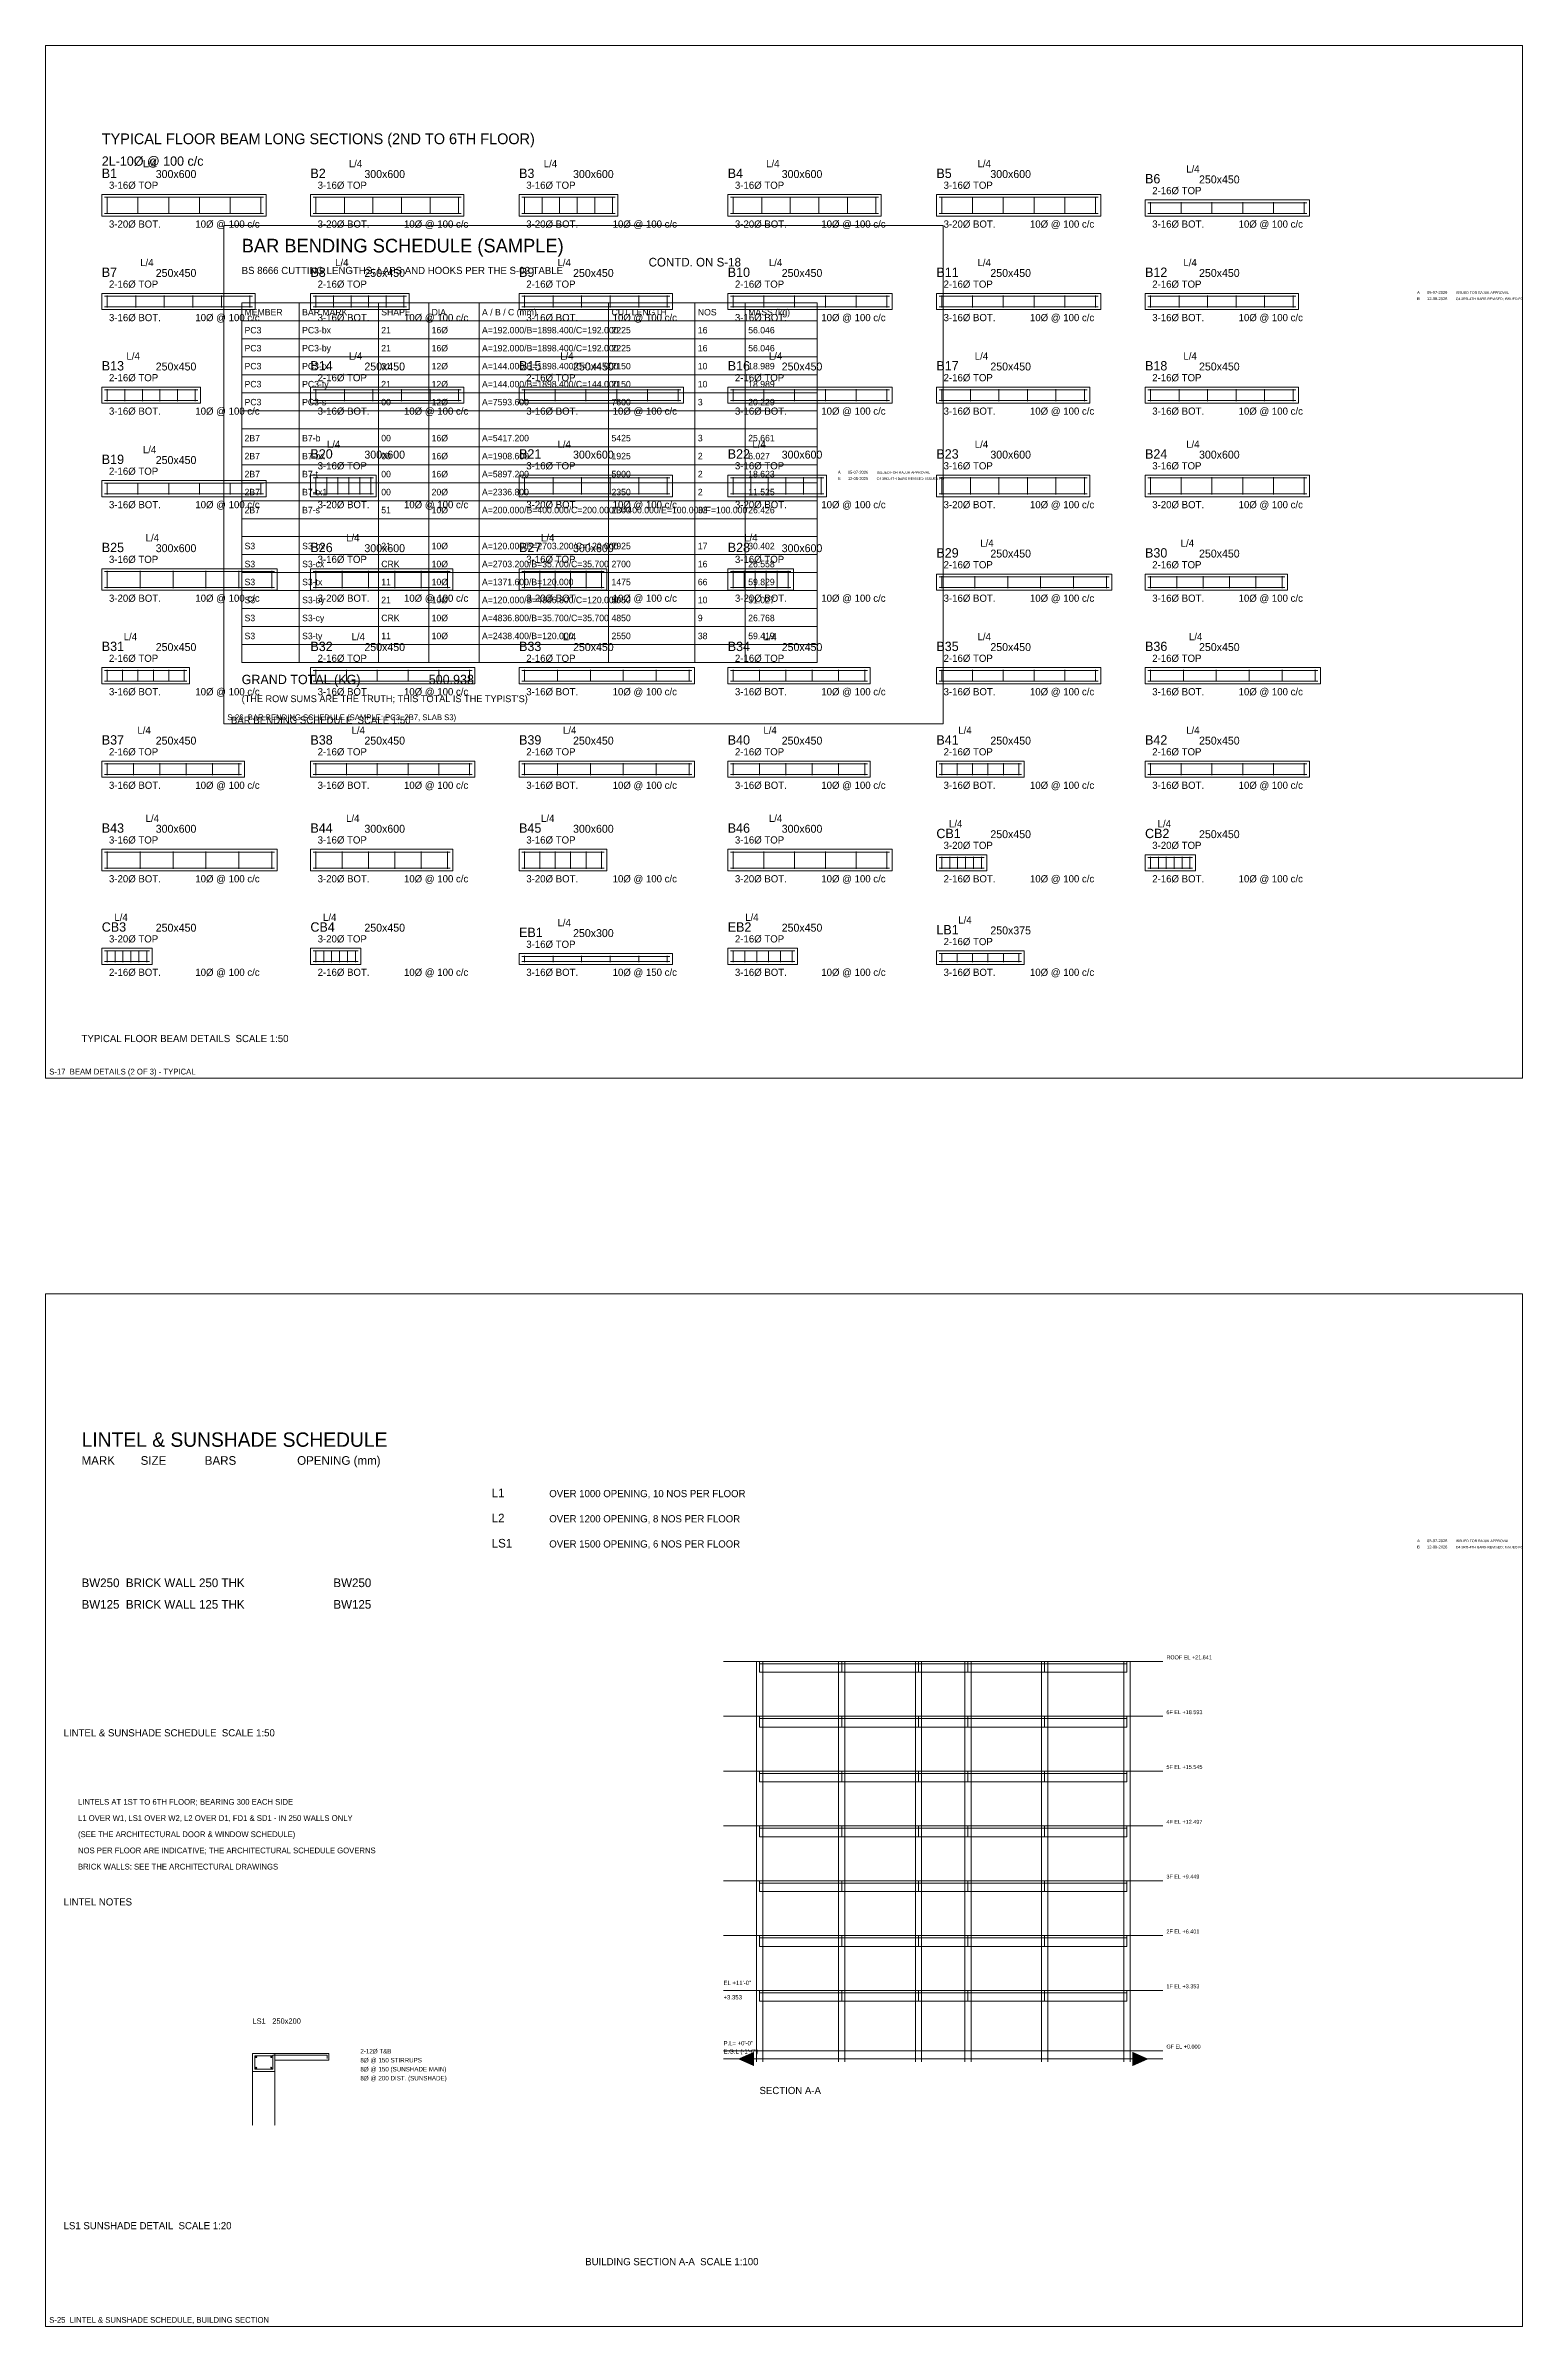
# Model space of a CAD drawing. Extents: x 1000 to 741800, y -207200 to 58400.
# Drawn here: x 95100 to 177200, y -207200 to -80400 of the extents above; entities that cross this region are included whole.
import ezdxf

# ---------------------------------------------------------------- set-up
doc = ezdxf.new("R2010")
doc.units = 0
doc.linetypes.add('DASHED', pattern=[1.524, 1.27, -0.254])
doc.layers.get('0').update_dxf_attribs({"lineweight": 0, "plot": 0})
for name, color, linetype, lineweight, plot in [('Arrow', 7, 'Continuous', 0, False), ('Beam Line', 4, 'Continuous', 0, False), ('Column', 1, 'Continuous', 0, False), ('Foundation', 3, 'Continuous', 0, False), ('Grid', 8, 'Continuous', 0, False), ('Rod-1', 6, 'Continuous', 0, False), ('Rod-2', 2, 'Continuous', 0, False), ('Rod-Stirrup', 3, 'Continuous', 0, False), ('Sheet', 7, 'Continuous', 0, False), ('Slab', 5, 'Continuous', 0, False), ('Text-1', 7, 'Continuous', 0, False), ('Text-2', 7, 'Continuous', 0, False), ('TITLE', 7, 'Continuous', 0, False), ('Wall', 1, 'Continuous', 0, False)]:
    doc.layers.add(name, color=color, linetype=linetype, lineweight=lineweight, plot=plot)

msp = doc.modelspace()

# ---------------------------------------------------------------- linework, layer by layer
for p, q in [((106000, -94700), (138000, -94700)), ((106000, -94700), (106000, -114700)), ((109200, -94700), (109200, -114700)), ((113600, -94700), (113600, -114700)), ((116400, -94700), (116400, -114700)), ((119200, -94700), (119200, -114700)), ((126400, -94700), (126400, -114700)), ((131200, -94700), (131200, -114700)), ((134000, -94700), (134000, -114700)), ((138000, -94700), (138000, -114700)), ((106000, -95700), (138000, -95700)), ((106000, -96700), (138000, -96700)), ((106000, -97700), (138000, -97700)), ((106000, -98700), (138000, -98700)), ((106000, -99700), (138000, -99700)), ((106000, -100700), (138000, -100700)), ((106000, -101700), (138000, -101700)), ((106000, -102700), (138000, -102700)), ((106000, -103700), (138000, -103700)), ((106000, -104700), (138000, -104700)), ((106000, -105700), (138000, -105700)), ((106000, -106700), (138000, -106700)), ((106000, -107700), (138000, -107700)), ((106000, -108700), (138000, -108700)), ((106000, -109700), (138000, -109700)), ((106000, -110700), (138000, -110700)), ((106000, -111700), (138000, -111700)), ((106000, -112700), (138000, -112700)), ((106000, -113700), (138000, -113700)), ((106000, -114700), (138000, -114700))]:
    msp.add_line(p, q)
at = {"layer": 'Arrow'}
for points in [[(133589, -192333), (134489, -191933), (134489, -192733)], [(156411, -192333), (155511, -191933), (155511, -192733)]]:
    msp.add_solid(points, dxfattribs=at)
at = {"layer": 'Beam Line'}
for points in [[(98223, -89880), (107367, -89880), (107367, -88680), (98223, -88680)], [(109823, -89880), (118358, -89880), (118358, -88680), (109823, -88680)], [(121423, -89880), (126910, -89880), (126910, -88680), (121423, -88680)], [(133023, -89880), (141558, -89880), (141558, -88680), (133023, -88680)], [(144623, -89880), (153767, -89880), (153767, -88680), (144623, -88680)], [(156223, -89880), (165367, -89880), (165367, -88980), (156223, -88980)], [(98223, -95080), (106758, -95080), (106758, -94180), (98223, -94180)], [(109823, -95080), (115310, -95080), (115310, -94180), (109823, -94180)], [(121423, -95080), (129958, -95080), (129958, -94180), (121423, -94180)], [(133023, -95080), (142167, -95080), (142167, -94180), (133023, -94180)], [(144623, -95080), (153767, -95080), (153767, -94180), (144623, -94180)], [(156223, -95080), (164758, -95080), (164758, -94180), (156223, -94180)], [(98223, -100280), (103710, -100280), (103710, -99380), (98223, -99380)], [(109823, -100280), (118358, -100280), (118358, -99380), (109823, -99380)], [(121423, -100280), (130567, -100280), (130567, -99380), (121423, -99380)], [(133023, -100280), (142167, -100280), (142167, -99380), (133023, -99380)], [(144623, -100280), (153158, -100280), (153158, -99380), (144623, -99380)], [(156223, -100280), (164758, -100280), (164758, -99380), (156223, -99380)], [(98223, -105480), (107367, -105480), (107367, -104580), (98223, -104580)], [(109823, -105480), (113481, -105480), (113481, -104280), (109823, -104280)], [(121423, -105480), (129958, -105480), (129958, -104280), (121423, -104280)], [(133023, -105480), (138510, -105480), (138510, -104280), (133023, -104280)], [(144623, -105480), (153158, -105480), (153158, -104280), (144623, -104280)], [(156223, -105480), (165367, -105480), (165367, -104280), (156223, -104280)], [(98223, -110680), (107977, -110680), (107977, -109480), (98223, -109480)], [(109823, -110680), (117748, -110680), (117748, -109480), (109823, -109480)], [(121423, -110680), (126300, -110680), (126300, -109480), (121423, -109480)], [(133023, -110680), (136681, -110680), (136681, -109480), (133023, -109480)], [(144623, -110680), (154377, -110680), (154377, -109780), (144623, -109780)], [(156223, -110680), (164148, -110680), (164148, -109780), (156223, -109780)], [(98223, -115880), (103100, -115880), (103100, -114980), (98223, -114980)], [(109823, -115880), (118967, -115880), (118967, -114980), (109823, -114980)], [(121423, -115880), (131177, -115880), (131177, -114980), (121423, -114980)], [(133023, -115880), (140948, -115880), (140948, -114980), (133023, -114980)], [(144623, -115880), (153767, -115880), (153767, -114980), (144623, -114980)], [(156223, -115880), (165977, -115880), (165977, -114980), (156223, -114980)], [(98223, -121080), (106148, -121080), (106148, -120180), (98223, -120180)], [(109823, -121080), (118967, -121080), (118967, -120180), (109823, -120180)], [(121423, -121080), (131177, -121080), (131177, -120180), (121423, -120180)], [(133023, -121080), (140948, -121080), (140948, -120180), (133023, -120180)], [(144623, -121080), (149500, -121080), (149500, -120180), (144623, -120180)], [(156223, -121080), (165367, -121080), (165367, -120180), (156223, -120180)], [(98223, -126280), (107977, -126280), (107977, -125080), (98223, -125080)], [(109823, -126280), (117748, -126280), (117748, -125080), (109823, -125080)], [(121423, -126280), (126300, -126280), (126300, -125080), (121423, -125080)], [(133023, -126280), (142167, -126280), (142167, -125080), (133023, -125080)], [(144623, -126280), (147421, -126280), (147421, -125380), (144623, -125380)], [(156223, -126280), (159021, -126280), (159021, -125380), (156223, -125380)], [(98223, -131480), (101021, -131480), (101021, -130580), (98223, -130580)], [(109823, -131480), (112621, -131480), (112621, -130580), (109823, -130580)], [(133023, -131480), (136903, -131480), (136903, -130580), (133023, -130580)], [(121423, -131480), (129958, -131480), (129958, -130880), (121423, -130880)], [(144623, -131480), (149500, -131480), (149500, -130730), (144623, -130730)], [(134789, -170835), (139361, -170835), (139361, -170235), (134789, -170235)], [(139361, -170835), (143628, -170835), (143628, -170235), (139361, -170235)], [(143628, -170835), (146372, -170835), (146372, -170235), (143628, -170235)], [(146372, -170835), (150639, -170835), (150639, -170235), (146372, -170235)], [(150639, -170835), (155211, -170835), (155211, -170235), (150639, -170235)], [(134789, -173883), (139361, -173883), (139361, -173283), (134789, -173283)], [(139361, -173883), (143628, -173883), (143628, -173283), (139361, -173283)], [(143628, -173883), (146372, -173883), (146372, -173283), (143628, -173283)], [(146372, -173883), (150639, -173883), (150639, -173283), (146372, -173283)], [(150639, -173883), (155211, -173883), (155211, -173283), (150639, -173283)], [(134789, -176931), (139361, -176931), (139361, -176331), (134789, -176331)], [(139361, -176931), (143628, -176931), (143628, -176331), (139361, -176331)], [(143628, -176931), (146372, -176931), (146372, -176331), (143628, -176331)], [(146372, -176931), (150639, -176931), (150639, -176331), (146372, -176331)], [(150639, -176931), (155211, -176931), (155211, -176331), (150639, -176331)], [(134789, -179979), (139361, -179979), (139361, -179379), (134789, -179379)], [(139361, -179979), (143628, -179979), (143628, -179379), (139361, -179379)], [(143628, -179979), (146372, -179979), (146372, -179379), (143628, -179379)], [(146372, -179979), (150639, -179979), (150639, -179379), (146372, -179379)], [(150639, -179979), (155211, -179979), (155211, -179379), (150639, -179379)], [(134789, -183027), (139361, -183027), (139361, -182427), (134789, -182427)], [(139361, -183027), (143628, -183027), (143628, -182427), (139361, -182427)], [(143628, -183027), (146372, -183027), (146372, -182427), (143628, -182427)], [(146372, -183027), (150639, -183027), (150639, -182427), (146372, -182427)], [(150639, -183027), (155211, -183027), (155211, -182427), (150639, -182427)], [(134789, -186075), (139361, -186075), (139361, -185475), (134789, -185475)], [(139361, -186075), (143628, -186075), (143628, -185475), (139361, -185475)], [(143628, -186075), (146372, -186075), (146372, -185475), (143628, -185475)], [(146372, -186075), (150639, -186075), (150639, -185475), (146372, -185475)], [(150639, -186075), (155211, -186075), (155211, -185475), (150639, -185475)], [(134789, -189123), (139361, -189123), (139361, -188523), (134789, -188523)], [(139361, -189123), (143628, -189123), (143628, -188523), (139361, -188523)], [(143628, -189123), (146372, -189123), (146372, -188523), (143628, -188523)], [(146372, -189123), (150639, -189123), (150639, -188523), (146372, -188523)], [(150639, -189123), (155211, -189123), (155211, -188523), (150639, -188523)], [(106600, -193025), (107850, -193025), (107850, -192025), (106600, -192025)]]:
    msp.add_lwpolyline(points, close=True, dxfattribs=at)
at = {"layer": 'Column'}
for p, q in [((134614, -192485), (134614, -170235)), ((134964, -192485), (134964, -170235)), ((139186, -192485), (139186, -170235)), ((139536, -192485), (139536, -170235)), ((143453, -192485), (143453, -170235)), ((143803, -192485), (143803, -170235)), ((146197, -192485), (146197, -170235)), ((146547, -192485), (146547, -170235)), ((150464, -192485), (150464, -170235)), ((150814, -192485), (150814, -170235)), ((155036, -192485), (155036, -170235)), ((155386, -192485), (155386, -170235))]:
    msp.add_line(p, q, dxfattribs=at)
at = {"layer": 'Foundation'}
msp.add_line((132789, -192333), (157211, -192333), dxfattribs=at)
at = {"layer": 'Grid'}
for p, q in [((132789, -170235), (157211, -170235)), ((132789, -173283), (157211, -173283)), ((132789, -176331), (157211, -176331)), ((132789, -179379), (157211, -179379)), ((132789, -182427), (157211, -182427)), ((132789, -185475), (157211, -185475)), ((132789, -188523), (157211, -188523)), ((132789, -191876), (157211, -191876))]:
    msp.add_line(p, q, dxfattribs=at)
at = {"layer": 'Rod-1'}
for p, q in [((98375, -88832), (107215, -88832)), ((109975, -88832), (118206, -88832)), ((121575, -88832), (126758, -88832)), ((133175, -88832), (141406, -88832)), ((144775, -88832), (153615, -88832)), ((156375, -89132), (165215, -89132)), ((98375, -94332), (106606, -94332)), ((109975, -94332), (115158, -94332)), ((121575, -94332), (129806, -94332)), ((133175, -94332), (142015, -94332)), ((144775, -94332), (153615, -94332)), ((156375, -94332), (164606, -94332)), ((98375, -99532), (103558, -99532)), ((109975, -99532), (118206, -99532)), ((121575, -99532), (130415, -99532)), ((133175, -99532), (142015, -99532)), ((144775, -99532), (153006, -99532)), ((156375, -99532), (164606, -99532)), ((98375, -104732), (107215, -104732)), ((109975, -104432), (113329, -104432)), ((121575, -104432), (129806, -104432)), ((133175, -104432), (138358, -104432)), ((144775, -104432), (153006, -104432)), ((156375, -104432), (165215, -104432)), ((98375, -109632), (107825, -109632)), ((109975, -109632), (117596, -109632)), ((121575, -109632), (126148, -109632)), ((133175, -109632), (136529, -109632)), ((144775, -109932), (154225, -109932)), ((156375, -109932), (163996, -109932)), ((98375, -115132), (102948, -115132)), ((109975, -115132), (118815, -115132)), ((121575, -115132), (131025, -115132)), ((133175, -115132), (140796, -115132)), ((144775, -115132), (153615, -115132)), ((156375, -115132), (165825, -115132)), ((98375, -120332), (105996, -120332)), ((109975, -120332), (118815, -120332)), ((121575, -120332), (131025, -120332)), ((133175, -120332), (140796, -120332)), ((144775, -120332), (149348, -120332)), ((156375, -120332), (165215, -120332)), ((98375, -125232), (107825, -125232)), ((109975, -125232), (117596, -125232)), ((121575, -125232), (126148, -125232)), ((133175, -125232), (142015, -125232)), ((144775, -125532), (147269, -125532)), ((156375, -125532), (158869, -125532)), ((98375, -130732), (100869, -130732)), ((109975, -130732), (112469, -130732)), ((121575, -131032), (129806, -131032)), ((133175, -130732), (136751, -130732)), ((144775, -130882), (149348, -130882))]:
    msp.add_line(p, q, dxfattribs=at)
for centre in [(106805, -192230), (107645, -192230), (106805, -192820), (107645, -192820)]:
    msp.add_circle(centre, 30, dxfattribs=at)
at = {"layer": 'Rod-2'}
for p, q in [((98375, -89728), (107215, -89728)), ((109975, -89728), (118206, -89728)), ((121575, -89728), (126758, -89728)), ((133175, -89728), (141406, -89728)), ((144775, -89728), (153615, -89728)), ((156375, -89728), (165215, -89728)), ((98375, -94928), (106606, -94928)), ((109975, -94928), (115158, -94928)), ((121575, -94928), (129806, -94928)), ((133175, -94928), (142015, -94928)), ((144775, -94928), (153615, -94928)), ((156375, -94928), (164606, -94928)), ((98375, -100128), (103558, -100128)), ((109975, -100128), (118206, -100128)), ((121575, -100128), (130415, -100128)), ((133175, -100128), (142015, -100128)), ((144775, -100128), (153006, -100128)), ((156375, -100128), (164606, -100128)), ((98375, -105328), (107215, -105328)), ((109975, -105328), (113329, -105328)), ((121575, -105328), (129806, -105328)), ((133175, -105328), (138358, -105328)), ((144775, -105328), (153006, -105328)), ((156375, -105328), (165215, -105328)), ((98375, -110528), (107825, -110528)), ((109975, -110528), (117596, -110528)), ((121575, -110528), (126148, -110528)), ((133175, -110528), (136529, -110528)), ((144775, -110528), (154225, -110528)), ((156375, -110528), (163996, -110528)), ((98375, -115728), (102948, -115728)), ((109975, -115728), (118815, -115728)), ((121575, -115728), (131025, -115728)), ((133175, -115728), (140796, -115728)), ((144775, -115728), (153615, -115728)), ((156375, -115728), (165825, -115728)), ((98375, -120928), (105996, -120928)), ((109975, -120928), (118815, -120928)), ((121575, -120928), (131025, -120928)), ((133175, -120928), (140796, -120928)), ((144775, -120928), (149348, -120928)), ((156375, -120928), (165215, -120928)), ((98375, -126128), (107825, -126128)), ((109975, -126128), (117596, -126128)), ((121575, -126128), (126148, -126128)), ((133175, -126128), (142015, -126128)), ((144775, -126128), (147269, -126128)), ((156375, -126128), (158869, -126128)), ((98375, -131328), (100869, -131328)), ((109975, -131328), (112469, -131328)), ((121575, -131328), (129806, -131328)), ((133175, -131328), (136751, -131328)), ((144775, -131328), (149348, -131328))]:
    msp.add_line(p, q, dxfattribs=at)
msp.add_lwpolyline([(107725, -192800), (107725, -192125), (110750, -192125), (110750, -192300)], dxfattribs=at)
at = {"layer": 'Rod-Stirrup'}
for p, q in [((98523, -89760), (98523, -88800)), ((100232, -89760), (100232, -88800)), ((101941, -89760), (101941, -88800)), ((103650, -89760), (103650, -88800)), ((105358, -89760), (105358, -88800)), ((107067, -89760), (107067, -88800)), ((110123, -89760), (110123, -88800)), ((111710, -89760), (111710, -88800)), ((113297, -89760), (113297, -88800)), ((114884, -89760), (114884, -88800)), ((116471, -89760), (116471, -88800)), ((118058, -89760), (118058, -88800)), ((121723, -89760), (121723, -88800)), ((122700, -89760), (122700, -88800)), ((123678, -89760), (123678, -88800)), ((124655, -89760), (124655, -88800)), ((125632, -89760), (125632, -88800)), ((126610, -89760), (126610, -88800)), ((133323, -89760), (133323, -88800)), ((134910, -89760), (134910, -88800)), ((136497, -89760), (136497, -88800)), ((138084, -89760), (138084, -88800)), ((139671, -89760), (139671, -88800)), ((141258, -89760), (141258, -88800)), ((144923, -89760), (144923, -88800)), ((146632, -89760), (146632, -88800)), ((148341, -89760), (148341, -88800)), ((150050, -89760), (150050, -88800)), ((151758, -89760), (151758, -88800)), ((153467, -89760), (153467, -88800)), ((156523, -89760), (156523, -89100)), ((158232, -89760), (158232, -89100)), ((159941, -89760), (159941, -89100)), ((161650, -89760), (161650, -89100)), ((163358, -89760), (163358, -89100)), ((165067, -89760), (165067, -89100)), ((98523, -94960), (98523, -94300)), ((100110, -94960), (100110, -94300)), ((101697, -94960), (101697, -94300)), ((103284, -94960), (103284, -94300)), ((104871, -94960), (104871, -94300)), ((106458, -94960), (106458, -94300)), ((110123, -94960), (110123, -94300)), ((111100, -94960), (111100, -94300)), ((112078, -94960), (112078, -94300)), ((113055, -94960), (113055, -94300)), ((114032, -94960), (114032, -94300)), ((115010, -94960), (115010, -94300)), ((121723, -94960), (121723, -94300)), ((123310, -94960), (123310, -94300)), ((124897, -94960), (124897, -94300)), ((126484, -94960), (126484, -94300)), ((128071, -94960), (128071, -94300)), ((129658, -94960), (129658, -94300)), ((133323, -94960), (133323, -94300)), ((135032, -94960), (135032, -94300)), ((136741, -94960), (136741, -94300)), ((138450, -94960), (138450, -94300)), ((140158, -94960), (140158, -94300)), ((141867, -94960), (141867, -94300)), ((144923, -94960), (144923, -94300)), ((146632, -94960), (146632, -94300)), ((148341, -94960), (148341, -94300)), ((150050, -94960), (150050, -94300)), ((151758, -94960), (151758, -94300)), ((153467, -94960), (153467, -94300)), ((156523, -94960), (156523, -94300)), ((158110, -94960), (158110, -94300)), ((159697, -94960), (159697, -94300)), ((161284, -94960), (161284, -94300)), ((162871, -94960), (162871, -94300)), ((164458, -94960), (164458, -94300)), ((98523, -100160), (98523, -99500)), ((99500, -100160), (99500, -99500)), ((100478, -100160), (100478, -99500)), ((101455, -100160), (101455, -99500)), ((102432, -100160), (102432, -99500)), ((103410, -100160), (103410, -99500)), ((110123, -100160), (110123, -99500)), ((111710, -100160), (111710, -99500)), ((113297, -100160), (113297, -99500)), ((114884, -100160), (114884, -99500)), ((116471, -100160), (116471, -99500)), ((118058, -100160), (118058, -99500)), ((121723, -100160), (121723, -99500)), ((123432, -100160), (123432, -99500)), ((125141, -100160), (125141, -99500)), ((126850, -100160), (126850, -99500)), ((128558, -100160), (128558, -99500)), ((130267, -100160), (130267, -99500)), ((133323, -100160), (133323, -99500)), ((135032, -100160), (135032, -99500)), ((136741, -100160), (136741, -99500)), ((138450, -100160), (138450, -99500)), ((140158, -100160), (140158, -99500)), ((141867, -100160), (141867, -99500)), ((144923, -100160), (144923, -99500)), ((146510, -100160), (146510, -99500)), ((148097, -100160), (148097, -99500)), ((149684, -100160), (149684, -99500)), ((151271, -100160), (151271, -99500)), ((152858, -100160), (152858, -99500)), ((156523, -100160), (156523, -99500)), ((158110, -100160), (158110, -99500)), ((159697, -100160), (159697, -99500)), ((161284, -100160), (161284, -99500)), ((162871, -100160), (162871, -99500)), ((164458, -100160), (164458, -99500)), ((98523, -105360), (98523, -104700)), ((100232, -105360), (100232, -104700)), ((101941, -105360), (101941, -104700)), ((103650, -105360), (103650, -104700)), ((105358, -105360), (105358, -104700)), ((107067, -105360), (107067, -104700)), ((110123, -105360), (110123, -104400)), ((110735, -105360), (110735, -104400)), ((111346, -105360), (111346, -104400)), ((111958, -105360), (111958, -104400)), ((112569, -105360), (112569, -104400)), ((113181, -105360), (113181, -104400)), ((121723, -105360), (121723, -104400)), ((123310, -105360), (123310, -104400)), ((124897, -105360), (124897, -104400)), ((126484, -105360), (126484, -104400)), ((128071, -105360), (128071, -104400)), ((129658, -105360), (129658, -104400)), ((133323, -105360), (133323, -104400)), ((134300, -105360), (134300, -104400)), ((135278, -105360), (135278, -104400)), ((136255, -105360), (136255, -104400)), ((137232, -105360), (137232, -104400)), ((138210, -105360), (138210, -104400)), ((144923, -105360), (144923, -104400)), ((146510, -105360), (146510, -104400)), ((148097, -105360), (148097, -104400)), ((149684, -105360), (149684, -104400)), ((151271, -105360), (151271, -104400)), ((152858, -105360), (152858, -104400)), ((156523, -105360), (156523, -104400)), ((158232, -105360), (158232, -104400)), ((159941, -105360), (159941, -104400)), ((161650, -105360), (161650, -104400)), ((163358, -105360), (163358, -104400)), ((165067, -105360), (165067, -104400)), ((98523, -110560), (98523, -109600)), ((100354, -110560), (100354, -109600)), ((102185, -110560), (102185, -109600)), ((104015, -110560), (104015, -109600)), ((105846, -110560), (105846, -109600)), ((107677, -110560), (107677, -109600)), ((110123, -110560), (110123, -109600)), ((111588, -110560), (111588, -109600)), ((113053, -110560), (113053, -109600)), ((114518, -110560), (114518, -109600)), ((115983, -110560), (115983, -109600)), ((117448, -110560), (117448, -109600)), ((121723, -110560), (121723, -109600)), ((122579, -110560), (122579, -109600)), ((123434, -110560), (123434, -109600)), ((124289, -110560), (124289, -109600)), ((125145, -110560), (125145, -109600)), ((126000, -110560), (126000, -109600)), ((133323, -110560), (133323, -109600)), ((133935, -110560), (133935, -109600)), ((134546, -110560), (134546, -109600)), ((135158, -110560), (135158, -109600)), ((135769, -110560), (135769, -109600)), ((136381, -110560), (136381, -109600)), ((144923, -110560), (144923, -109900)), ((146754, -110560), (146754, -109900)), ((148585, -110560), (148585, -109900)), ((150415, -110560), (150415, -109900)), ((152246, -110560), (152246, -109900)), ((154077, -110560), (154077, -109900)), ((156523, -110560), (156523, -109900)), ((157988, -110560), (157988, -109900)), ((159453, -110560), (159453, -109900)), ((160918, -110560), (160918, -109900)), ((162383, -110560), (162383, -109900)), ((163848, -110560), (163848, -109900)), ((98523, -115760), (98523, -115100)), ((99379, -115760), (99379, -115100)), ((100234, -115760), (100234, -115100)), ((101089, -115760), (101089, -115100)), ((101945, -115760), (101945, -115100)), ((102800, -115760), (102800, -115100)), ((110123, -115760), (110123, -115100)), ((111832, -115760), (111832, -115100)), ((113541, -115760), (113541, -115100)), ((115250, -115760), (115250, -115100)), ((116958, -115760), (116958, -115100)), ((118667, -115760), (118667, -115100)), ((121723, -115760), (121723, -115100)), ((123554, -115760), (123554, -115100)), ((125385, -115760), (125385, -115100)), ((127215, -115760), (127215, -115100)), ((129046, -115760), (129046, -115100)), ((130877, -115760), (130877, -115100)), ((133323, -115760), (133323, -115100)), ((134788, -115760), (134788, -115100)), ((136253, -115760), (136253, -115100)), ((137718, -115760), (137718, -115100)), ((139183, -115760), (139183, -115100)), ((140648, -115760), (140648, -115100)), ((144923, -115760), (144923, -115100)), ((146632, -115760), (146632, -115100)), ((148341, -115760), (148341, -115100)), ((150050, -115760), (150050, -115100)), ((151758, -115760), (151758, -115100)), ((153467, -115760), (153467, -115100)), ((156523, -115760), (156523, -115100)), ((158354, -115760), (158354, -115100)), ((160185, -115760), (160185, -115100)), ((162015, -115760), (162015, -115100)), ((163846, -115760), (163846, -115100)), ((165677, -115760), (165677, -115100)), ((98523, -120960), (98523, -120300)), ((99988, -120960), (99988, -120300)), ((101453, -120960), (101453, -120300)), ((102918, -120960), (102918, -120300)), ((104383, -120960), (104383, -120300)), ((105848, -120960), (105848, -120300)), ((110123, -120960), (110123, -120300)), ((111832, -120960), (111832, -120300)), ((113541, -120960), (113541, -120300)), ((115250, -120960), (115250, -120300)), ((116958, -120960), (116958, -120300)), ((118667, -120960), (118667, -120300)), ((121723, -120960), (121723, -120300)), ((123554, -120960), (123554, -120300)), ((125385, -120960), (125385, -120300)), ((127215, -120960), (127215, -120300)), ((129046, -120960), (129046, -120300)), ((130877, -120960), (130877, -120300)), ((133323, -120960), (133323, -120300)), ((134788, -120960), (134788, -120300)), ((136253, -120960), (136253, -120300)), ((137718, -120960), (137718, -120300)), ((139183, -120960), (139183, -120300)), ((140648, -120960), (140648, -120300)), ((144923, -120960), (144923, -120300)), ((145779, -120960), (145779, -120300)), ((146634, -120960), (146634, -120300)), ((147489, -120960), (147489, -120300)), ((148345, -120960), (148345, -120300)), ((149200, -120960), (149200, -120300)), ((156523, -120960), (156523, -120300)), ((158232, -120960), (158232, -120300)), ((159941, -120960), (159941, -120300)), ((161650, -120960), (161650, -120300)), ((163358, -120960), (163358, -120300)), ((165067, -120960), (165067, -120300)), ((98523, -126160), (98523, -125200)), ((100354, -126160), (100354, -125200)), ((102185, -126160), (102185, -125200)), ((104015, -126160), (104015, -125200)), ((105846, -126160), (105846, -125200)), ((107677, -126160), (107677, -125200)), ((110123, -126160), (110123, -125200)), ((111588, -126160), (111588, -125200)), ((113053, -126160), (113053, -125200)), ((114518, -126160), (114518, -125200)), ((115983, -126160), (115983, -125200)), ((117448, -126160), (117448, -125200)), ((121723, -126160), (121723, -125200)), ((122579, -126160), (122579, -125200)), ((123434, -126160), (123434, -125200)), ((124289, -126160), (124289, -125200)), ((125145, -126160), (125145, -125200)), ((126000, -126160), (126000, -125200)), ((133323, -126160), (133323, -125200)), ((135032, -126160), (135032, -125200)), ((136741, -126160), (136741, -125200)), ((138450, -126160), (138450, -125200)), ((140158, -126160), (140158, -125200)), ((141867, -126160), (141867, -125200)), ((144923, -126160), (144923, -125500)), ((145363, -126160), (145363, -125500)), ((145802, -126160), (145802, -125500)), ((146242, -126160), (146242, -125500)), ((146682, -126160), (146682, -125500)), ((147121, -126160), (147121, -125500)), ((156523, -126160), (156523, -125500)), ((156963, -126160), (156963, -125500)), ((157402, -126160), (157402, -125500)), ((157842, -126160), (157842, -125500)), ((158282, -126160), (158282, -125500)), ((158721, -126160), (158721, -125500)), ((98523, -131360), (98523, -130700)), ((98963, -131360), (98963, -130700)), ((99402, -131360), (99402, -130700)), ((99842, -131360), (99842, -130700)), ((100282, -131360), (100282, -130700)), ((100721, -131360), (100721, -130700)), ((110123, -131360), (110123, -130700)), ((110563, -131360), (110563, -130700)), ((111002, -131360), (111002, -130700)), ((111442, -131360), (111442, -130700)), ((111882, -131360), (111882, -130700)), ((112321, -131360), (112321, -130700)), ((121723, -131360), (121723, -131000)), ((123310, -131360), (123310, -131000)), ((124897, -131360), (124897, -131000)), ((126484, -131360), (126484, -131000)), ((128071, -131360), (128071, -131000)), ((129658, -131360), (129658, -131000)), ((133323, -131360), (133323, -130700)), ((133979, -131360), (133979, -130700)), ((134635, -131360), (134635, -130700)), ((135291, -131360), (135291, -130700)), ((135947, -131360), (135947, -130700)), ((136603, -131360), (136603, -130700)), ((144923, -131360), (144923, -130850)), ((145779, -131360), (145779, -130850)), ((146634, -131360), (146634, -130850)), ((147489, -131360), (147489, -130850)), ((148345, -131360), (148345, -130850)), ((149200, -131360), (149200, -130850))]:
    msp.add_line(p, q, dxfattribs=at)
msp.add_lwpolyline([(106725, -192900), (107725, -192900), (107725, -192150), (106725, -192150)], close=True, dxfattribs=at)
at = {"layer": 'Sheet'}
for points in [[(95100, -137800), (177200, -137800), (177200, -80400), (95100, -80400)], [(105000, -118100), (145000, -118100), (145000, -90400), (105000, -90400)], [(95100, -207200), (177200, -207200), (177200, -149800), (95100, -149800)]]:
    msp.add_lwpolyline(points, close=True, dxfattribs=at)
at = {"layer": 'Slab'}
for p, q in [((134789, -170360), (155211, -170360)), ((134789, -173408), (155211, -173408)), ((134789, -176456), (155211, -176456)), ((134789, -179504), (155211, -179504)), ((134789, -182552), (155211, -182552)), ((134789, -185600), (155211, -185600)), ((134789, -188648), (155211, -188648))]:
    msp.add_line(p, q, dxfattribs=at)
msp.add_lwpolyline([(107850, -192400), (110850, -192400), (110850, -192025), (107850, -192025)], dxfattribs=at)
at = {"layer": 'Wall', "linetype": 'DASHED'}
for p, q in [((106600, -193025), (106600, -196025)), ((107850, -193025), (107850, -196025))]:
    msp.add_line(p, q, dxfattribs=at)

# ---------------------------------------------------------------- texts
at = {"layer": 'Sheet'}
for s, height, p in [('TYPICAL FLOOR BEAM LONG SECTIONS (2ND TO 6TH FLOOR)', 600, (98223, -85880)), ('BAR BENDING SCHEDULE (SAMPLE)', 760, (106000, -91900)), ('S-26  BAR BENDING SCHEDULE (SAMPLE: PC3, 2B7, SLAB S3)', 320, (105200, -117900)), ('BAR BENDING SCHEDULE  SCALE 1:50', 400, (105400, -118100)), ('TYPICAL FLOOR BEAM DETAILS  SCALE 1:50', 400, (97100, -135800)), ('S-17  BEAM DETAILS (2 OF 3) - TYPICAL', 320, (95300, -137600)), ('LINTEL & SUNSHADE SCHEDULE', 800, (97100, -158300)), ('LINTEL & SUNSHADE SCHEDULE  SCALE 1:50', 400, (96100, -174400)), ('LINTEL NOTES', 400, (96100, -183800)), ('LS1 SUNSHADE DETAIL  SCALE 1:20', 400, (96100, -201800)), ('BUILDING SECTION A-A  SCALE 1:100', 400, (125100, -203800)), ('S-25  LINTEL & SUNSHADE SCHEDULE, BUILDING SECTION', 320, (95300, -207000))]:
    msp.add_text(s, height=height, dxfattribs=at).set_placement(p)
at = {"layer": 'Text-1'}
for s, height, p in [('B1', 520, (98223, -87760)), ('300x600', 440, (101223, -87760)), ('B2', 520, (109823, -87760)), ('300x600', 440, (112823, -87760)), ('B3', 520, (121423, -87760)), ('300x600', 440, (124423, -87760)), ('B4', 520, (133023, -87760)), ('300x600', 440, (136023, -87760)), ('B5', 520, (144623, -87760)), ('300x600', 440, (147623, -87760)), ('B6', 520, (156223, -88060)), ('250x450', 440, (159223, -88060)), ('B7', 520, (98223, -93260)), ('250x450', 440, (101223, -93260)), ('BS 8666 CUTTING LENGTHS; LAPS AND HOOKS PER THE S-02 TABLE', 400, (106000, -93100)), ('B8', 520, (109823, -93260)), ('250x450', 440, (112823, -93260)), ('B9', 520, (121423, -93260)), ('250x450', 440, (124423, -93260)), ('B10', 520, (133023, -93260)), ('250x450', 440, (136023, -93260)), ('B11', 520, (144623, -93260)), ('250x450', 440, (147623, -93260)), ('B12', 520, (156223, -93260)), ('250x450', 440, (159223, -93260)), ('MEMBER', 360, (106160, -95400)), ('BAR MARK', 360, (109360, -95400)), ('SHAPE', 360, (113760, -95400)), ('DIA', 360, (116560, -95400)), ('A / B / C (mm)', 360, (119360, -95400)), ('CUT LENGTH', 360, (126560, -95400)), ('NOS', 360, (131360, -95400)), ('MASS (kg)', 360, (134160, -95400)), ('PC3', 360, (106160, -96400)), ('PC3-bx', 360, (109360, -96400)), ('21', 360, (113760, -96400)), ('16%%C', 360, (116560, -96400)), ('A=192.000/B=1898.400/C=192.000', 360, (119360, -96400)), ('2225', 360, (126560, -96400)), ('16', 360, (131360, -96400)), ('56.046', 360, (134160, -96400)), ('PC3', 360, (106160, -97400)), ('PC3-by', 360, (109360, -97400)), ('21', 360, (113760, -97400)), ('16%%C', 360, (116560, -97400)), ('A=192.000/B=1898.400/C=192.000', 360, (119360, -97400)), ('2225', 360, (126560, -97400)), ('16', 360, (131360, -97400)), ('56.046', 360, (134160, -97400)), ('B13', 520, (98223, -98460)), ('250x450', 440, (101223, -98460)), ('PC3', 360, (106160, -98400)), ('PC3-tx', 360, (109360, -98400)), ('B14', 520, (109823, -98460)), ('250x450', 440, (112823, -98460)), ('21', 360, (113760, -98400)), ('12%%C', 360, (116560, -98400)), ('A=144.000/B=1898.400/C=144.000', 360, (119360, -98400)), ('B15', 520, (121423, -98460)), ('250x450', 440, (124423, -98460)), ('2150', 360, (126560, -98400)), ('10', 360, (131360, -98400)), ('B16', 520, (133023, -98460)), ('18.989', 360, (134160, -98400)), ('250x450', 440, (136023, -98460)), ('B17', 520, (144623, -98460)), ('250x450', 440, (147623, -98460)), ('B18', 520, (156223, -98460)), ('250x450', 440, (159223, -98460)), ('PC3', 360, (106160, -99400)), ('PC3', 360, (106160, -100400)), ('PC3-ty', 360, (109360, -99400)), ('PC3-s', 360, (109360, -100400)), ('00', 360, (113760, -100400)), ('21', 360, (113760, -99400)), ('12%%C', 360, (116560, -99400)), ('12%%C', 360, (116560, -100400)), ('A=144.000/B=1898.400/C=144.000', 360, (119360, -99400)), ('A=7593.600', 360, (119360, -100400)), ('2150', 360, (126560, -99400)), ('7600', 360, (126560, -100400)), ('3', 360, (131360, -100400)), ('10', 360, (131360, -99400)), ('20.229', 360, (134160, -100400)), ('18.989', 360, (134160, -99400)), ('2B7', 360, (106160, -102400)), ('B7-b', 360, (109360, -102400)), ('00', 360, (113760, -102400)), ('16%%C', 360, (116560, -102400)), ('A=5417.200', 360, (119360, -102400)), ('5425', 360, (126560, -102400)), ('3', 360, (131360, -102400)), ('25.661', 360, (134160, -102400)), ('B19', 520, (98223, -103660)), ('250x450', 440, (101223, -103660)), ('2B7', 360, (106160, -103400)), ('B7-bx', 360, (109360, -103400)), ('B20', 520, (109823, -103360)), ('300x600', 440, (112823, -103360)), ('00', 360, (113760, -103400)), ('16%%C', 360, (116560, -103400)), ('A=1908.600', 360, (119360, -103400)), ('B21', 520, (121423, -103360)), ('300x600', 440, (124423, -103360)), ('1925', 360, (126560, -103400)), ('2', 360, (131360, -103400)), ('B22', 520, (133023, -103360)), ('6.027', 360, (134160, -103400)), ('300x600', 440, (136023, -103360)), ('B23', 520, (144623, -103360)), ('300x600', 440, (147623, -103360)), ('B24', 520, (156223, -103360)), ('300x600', 440, (159223, -103360)), ('2B7', 360, (106160, -104400)), ('2B7', 360, (106160, -105400)), ('B7-t', 360, (109360, -104400)), ('B7-tx1', 360, (109360, -105400)), ('00', 360, (113760, -104400)), ('00', 360, (113760, -105400)), ('20%%C', 360, (116560, -105400)), ('16%%C', 360, (116560, -104400)), ('A=5897.200', 360, (119360, -104400)), ('A=2336.800', 360, (119360, -105400)), ('5900', 360, (126560, -104400)), ('2350', 360, (126560, -105400)), ('2', 360, (131360, -104400)), ('2', 360, (131360, -105400)), ('18.623', 360, (134160, -104400)), ('11.525', 360, (134160, -105400)), ('2B7', 360, (106160, -106400)), ('B7-s', 360, (109360, -106400)), ('51', 360, (113760, -106400)), ('10%%C', 360, (116560, -106400)), ('A=200.000/B=400.000/C=200.000/D=400.000/E=100.000/F=100.000', 360, (119360, -106400)), ('1300', 360, (126560, -106400)), ('33', 360, (131360, -106400)), ('26.426', 360, (134160, -106400)), ('B25', 520, (98223, -108560)), ('300x600', 440, (101223, -108560)), ('S3', 360, (106160, -108400)), ('S3', 360, (106160, -109400)), ('S3-bx', 360, (109360, -108400)), ('S3-cx', 360, (109360, -109400)), ('B26', 520, (109823, -108560)), ('300x600', 440, (112823, -108560)), ('21', 360, (113760, -108400)), ('CRK', 360, (113760, -109400)), ('10%%C', 360, (116560, -108400)), ('10%%C', 360, (116560, -109400)), ('A=120.000/B=2703.200/C=120.000', 360, (119360, -108400)), ('A=2703.200/B=35.700/C=35.700', 360, (119360, -109400)), ('B27', 520, (121423, -108560)), ('300x600', 440, (124423, -108560)), ('2925', 360, (126560, -108400)), ('2700', 360, (126560, -109400)), ('17', 360, (131360, -108400)), ('16', 360, (131360, -109400)), ('B28', 520, (133023, -108560)), ('30.402', 360, (134160, -108400)), ('26.558', 360, (134160, -109400)), ('300x600', 440, (136023, -108560)), ('B29', 520, (144623, -108860)), ('250x450', 440, (147623, -108860)), ('B30', 520, (156223, -108860)), ('250x450', 440, (159223, -108860)), ('S3', 360, (106160, -110400)), ('S3-tx', 360, (109360, -110400)), ('11', 360, (113760, -110400)), ('10%%C', 360, (116560, -110400)), ('A=1371.600/B=120.000', 360, (119360, -110400)), ('1475', 360, (126560, -110400)), ('66', 360, (131360, -110400)), ('59.829', 360, (134160, -110400)), ('S3', 360, (106160, -111400)), ('S3-by', 360, (109360, -111400)), ('21', 360, (113760, -111400)), ('10%%C', 360, (116560, -111400)), ('A=120.000/B=4836.800/C=120.000', 360, (119360, -111400)), ('5050', 360, (126560, -111400)), ('10', 360, (131360, -111400)), ('31.027', 360, (134160, -111400)), ('S3', 360, (106160, -112400)), ('S3-cy', 360, (109360, -112400)), ('CRK', 360, (113760, -112400)), ('10%%C', 360, (116560, -112400)), ('A=4836.800/B=35.700/C=35.700', 360, (119360, -112400)), ('4850', 360, (126560, -112400)), ('9', 360, (131360, -112400)), ('26.768', 360, (134160, -112400)), ('B31', 520, (98223, -114060)), ('250x450', 440, (101223, -114060)), ('S3', 360, (106160, -113400)), ('S3-ty', 360, (109360, -113400)), ('B32', 520, (109823, -114060)), ('250x450', 440, (112823, -114060)), ('11', 360, (113760, -113400)), ('10%%C', 360, (116560, -113400)), ('A=2438.400/B=120.000', 360, (119360, -113400)), ('B33', 520, (121423, -114060)), ('250x450', 440, (124423, -114060)), ('2550', 360, (126560, -113400)), ('38', 360, (131360, -113400)), ('B34', 520, (133023, -114060)), ('59.419', 360, (134160, -113400)), ('250x450', 440, (136023, -114060)), ('B35', 520, (144623, -114060)), ('250x450', 440, (147623, -114060)), ('B36', 520, (156223, -114060)), ('250x450', 440, (159223, -114060)), ('GRAND TOTAL (KG)', 520, (106000, -115900)), ('500.938', 520, (116400, -115900)), ('B37', 520, (98223, -119260)), ('250x450', 440, (101223, -119260)), ('B38', 520, (109823, -119260)), ('250x450', 440, (112823, -119260)), ('B39', 520, (121423, -119260)), ('250x450', 440, (124423, -119260)), ('B40', 520, (133023, -119260)), ('250x450', 440, (136023, -119260)), ('B41', 520, (144623, -119260)), ('250x450', 440, (147623, -119260)), ('B42', 520, (156223, -119260)), ('250x450', 440, (159223, -119260)), ('B43', 520, (98223, -124160)), ('300x600', 440, (101223, -124160)), ('B44', 520, (109823, -124160)), ('300x600', 440, (112823, -124160)), ('B45', 520, (121423, -124160)), ('300x600', 440, (124423, -124160)), ('B46', 520, (133023, -124160)), ('300x600', 440, (136023, -124160)), ('CB1', 520, (144623, -124460)), ('250x450', 440, (147623, -124460)), ('CB2', 520, (156223, -124460)), ('250x450', 440, (159223, -124460)), ('CB3', 520, (98223, -129660)), ('250x450', 440, (101223, -129660)), ('CB4', 520, (109823, -129660)), ('250x450', 440, (112823, -129660)), ('EB2', 520, (133023, -129660)), ('250x450', 440, (136023, -129660)), ('LB1', 520, (144623, -129810)), ('EB1', 520, (121423, -129960)), ('250x300', 440, (124423, -129960)), ('250x375', 440, (147623, -129810)), ('MARK        SIZE            BARS                   OPENING (mm)', 480, (97100, -159300)), ('L1', 480, (119900, -161100)), ('L2', 480, (119900, -162500)), ('LS1', 480, (119900, -163900)), ('BW250  BRICK WALL 250 THK', 480, (97100, -166100)), ('BW250', 480, (111100, -166100)), ('BW125  BRICK WALL 125 THK', 480, (97100, -167300)), ('BW125', 480, (111100, -167300)), ('+3.353', 240, (132789, -189023)), ('EL +11\'-0"', 240, (132789, -188223)), ('LS1', 300, (106600, -190375)), ('P.L= +0\'-0"', 240, (132789, -191576)), ('E.G.L (-1\'-6")', 240, (132789, -192033)), ('SECTION A-A', 400, (134789, -194285))]:
    msp.add_text(s, height=height, dxfattribs=at).set_placement(p)
at = {"layer": 'Text-2'}
for s, height, p in [('2L-10%%c @ 100 c/c', 520, (98223, -87080)), ('L/4', 400, (100509, -87160)), ('L/4', 400, (111957, -87160)), ('L/4', 400, (122795, -87160)), ('L/4', 400, (135157, -87160)), ('L/4', 400, (146909, -87160)), ('L/4', 400, (158509, -87460)), ('3-16%%C TOP', 400, (98623, -88360)), ('3-16%%C TOP', 400, (110223, -88360)), ('3-16%%C TOP', 400, (121823, -88360)), ('3-16%%C TOP', 400, (133423, -88360)), ('3-16%%C TOP', 400, (145023, -88360)), ('2-16%%C TOP', 400, (156623, -88660)), ('3-20%%C BOT.', 400, (98623, -90520)), ('10%%C @ 100 c/c', 400, (103423, -90520)), ('3-20%%C BOT.', 400, (110223, -90520)), ('10%%C @ 100 c/c', 400, (115023, -90520)), ('3-20%%C BOT.', 400, (121823, -90520)), ('10%%C @ 100 c/c', 400, (126623, -90520)), ('3-20%%C BOT.', 400, (133423, -90520)), ('10%%C @ 100 c/c', 400, (138223, -90520)), ('3-20%%C BOT.', 400, (145023, -90520)), ('10%%C @ 100 c/c', 400, (149823, -90520)), ('3-16%%C BOT.', 400, (156623, -90520)), ('10%%C @ 100 c/c', 400, (161423, -90520)), ('L/4', 400, (100357, -92660)), ('L/4', 400, (111195, -92660)), ('L/4', 400, (123557, -92660)), ('CONTD. ON S-18', 480, (128623, -92680)), ('L/4', 400, (135309, -92660)), ('L/4', 400, (146909, -92660)), ('L/4', 400, (158357, -92660)), ('2-16%%C TOP', 400, (98623, -93860)), ('2-16%%C TOP', 400, (110223, -93860)), ('2-16%%C TOP', 400, (121823, -93860)), ('2-16%%C TOP', 400, (133423, -93860)), ('2-16%%C TOP', 400, (145023, -93860)), ('2-16%%C TOP', 400, (156623, -93860)), ('3-16%%C BOT.', 400, (98623, -95720)), ('10%%C @ 100 c/c', 400, (103423, -95720)), ('3-16%%C BOT.', 400, (110223, -95720)), ('10%%C @ 100 c/c', 400, (115023, -95720)), ('3-16%%C BOT.', 400, (121823, -95720)), ('10%%C @ 100 c/c', 400, (126623, -95720)), ('3-16%%C BOT.', 400, (133423, -95720)), ('10%%C @ 100 c/c', 400, (138223, -95720)), ('3-16%%C BOT.', 400, (145023, -95720)), ('10%%C @ 100 c/c', 400, (149823, -95720)), ('3-16%%C BOT.', 400, (156623, -95720)), ('10%%C @ 100 c/c', 400, (161423, -95720)), ('L/4', 400, (99595, -97860)), ('L/4', 400, (111957, -97860)), ('L/4', 400, (123709, -97860)), ('L/4', 400, (135309, -97860)), ('L/4', 400, (146757, -97860)), ('L/4', 400, (158357, -97860)), ('2-16%%C TOP', 400, (98623, -99060)), ('2-16%%C TOP', 400, (110223, -99060)), ('2-16%%C TOP', 400, (121823, -99060)), ('2-16%%C TOP', 400, (133423, -99060)), ('2-16%%C TOP', 400, (145023, -99060)), ('2-16%%C TOP', 400, (156623, -99060)), ('3-16%%C BOT.', 400, (98623, -100920)), ('10%%C @ 100 c/c', 400, (103423, -100920)), ('3-16%%C BOT.', 400, (110223, -100920)), ('10%%C @ 100 c/c', 400, (115023, -100920)), ('3-16%%C BOT.', 400, (121823, -100920)), ('10%%C @ 100 c/c', 400, (126623, -100920)), ('3-16%%C BOT.', 400, (133423, -100920)), ('10%%C @ 100 c/c', 400, (138223, -100920)), ('3-16%%C BOT.', 400, (145023, -100920)), ('10%%C @ 100 c/c', 400, (149823, -100920)), ('3-16%%C BOT.', 400, (156623, -100920)), ('10%%C @ 100 c/c', 400, (161423, -100920)), ('L/4', 400, (100509, -103060)), ('L/4', 400, (110738, -102760)), ('L/4', 400, (123557, -102760)), ('L/4', 400, (134395, -102760)), ('L/4', 400, (146757, -102760)), ('L/4', 400, (158509, -102760)), ('2-16%%C TOP', 400, (98623, -104260)), ('3-16%%C TOP', 400, (110223, -103960)), ('3-16%%C TOP', 400, (121823, -103960)), ('3-16%%C TOP', 400, (133423, -103960)), ('3-16%%C TOP', 400, (145023, -103960)), ('3-16%%C TOP', 400, (156623, -103960)), ('3-16%%C BOT.', 400, (98623, -106120)), ('10%%C @ 100 c/c', 400, (103423, -106120)), ('3-20%%C BOT.', 400, (110223, -106120)), ('10%%C @ 100 c/c', 400, (115023, -106120)), ('3-20%%C BOT.', 400, (121823, -106120)), ('10%%C @ 100 c/c', 400, (126623, -106120)), ('3-20%%C BOT.', 400, (133423, -106120)), ('10%%C @ 100 c/c', 400, (138223, -106120)), ('3-20%%C BOT.', 400, (145023, -106120)), ('10%%C @ 100 c/c', 400, (149823, -106120)), ('3-20%%C BOT.', 400, (156623, -106120)), ('10%%C @ 100 c/c', 400, (161423, -106120)), ('L/4', 400, (100662, -107960)), ('L/4', 400, (111804, -107960)), ('L/4', 400, (122642, -107960)), ('L/4', 400, (133938, -107960)), ('3-16%%C TOP', 400, (98623, -109160)), ('3-16%%C TOP', 400, (110223, -109160)), ('3-16%%C TOP', 400, (121823, -109160)), ('3-16%%C TOP', 400, (133423, -109160)), ('2-16%%C TOP', 400, (145023, -109460)), ('L/4', 400, (147062, -108260)), ('2-16%%C TOP', 400, (156623, -109460)), ('L/4', 400, (158204, -108260)), ('3-20%%C BOT.', 400, (98623, -111320)), ('10%%C @ 100 c/c', 400, (103423, -111320)), ('3-20%%C BOT.', 400, (110223, -111320)), ('10%%C @ 100 c/c', 400, (115023, -111320)), ('3-20%%C BOT.', 400, (121823, -111320)), ('10%%C @ 100 c/c', 400, (126623, -111320)), ('3-20%%C BOT.', 400, (133423, -111320)), ('10%%C @ 100 c/c', 400, (138223, -111320)), ('3-16%%C BOT.', 400, (145023, -111320)), ('10%%C @ 100 c/c', 400, (149823, -111320)), ('3-16%%C BOT.', 400, (156623, -111320)), ('10%%C @ 100 c/c', 400, (161423, -111320)), ('L/4', 400, (99442, -113460)), ('L/4', 400, (112109, -113460)), ('L/4', 400, (123862, -113460)), ('L/4', 400, (135004, -113460)), ('L/4', 400, (146909, -113460)), ('L/4', 400, (158662, -113460)), ('2-16%%C TOP', 400, (98623, -114660)), ('2-16%%C TOP', 400, (110223, -114660)), ('2-16%%C TOP', 400, (121823, -114660)), ('2-16%%C TOP', 400, (133423, -114660)), ('2-16%%C TOP', 400, (145023, -114660)), ('2-16%%C TOP', 400, (156623, -114660)), ('3-16%%C BOT.', 400, (98623, -116520)), ('10%%C @ 100 c/c', 400, (103423, -116520)), ("(THE ROW SUMS ARE THE TRUTH; THIS TOTAL IS THE TYPIST'S)", 380, (106000, -116900)), ('3-16%%C BOT.', 400, (110223, -116520)), ('10%%C @ 100 c/c', 400, (115023, -116520)), ('3-16%%C BOT.', 400, (121823, -116520)), ('10%%C @ 100 c/c', 400, (126623, -116520)), ('3-16%%C BOT.', 400, (133423, -116520)), ('10%%C @ 100 c/c', 400, (138223, -116520)), ('3-16%%C BOT.', 400, (145023, -116520)), ('10%%C @ 100 c/c', 400, (149823, -116520)), ('3-16%%C BOT.', 400, (156623, -116520)), ('10%%C @ 100 c/c', 400, (161423, -116520)), ('L/4', 400, (100204, -118660)), ('L/4', 400, (112109, -118660)), ('L/4', 400, (123862, -118660)), ('L/4', 400, (135004, -118660)), ('L/4', 400, (145842, -118660)), ('L/4', 400, (158509, -118660)), ('2-16%%C TOP', 400, (98623, -119860)), ('2-16%%C TOP', 400, (110223, -119860)), ('2-16%%C TOP', 400, (121823, -119860)), ('2-16%%C TOP', 400, (133423, -119860)), ('2-16%%C TOP', 400, (145023, -119860)), ('2-16%%C TOP', 400, (156623, -119860)), ('3-16%%C BOT.', 400, (98623, -121720)), ('10%%C @ 100 c/c', 400, (103423, -121720)), ('3-16%%C BOT.', 400, (110223, -121720)), ('10%%C @ 100 c/c', 400, (115023, -121720)), ('3-16%%C BOT.', 400, (121823, -121720)), ('10%%C @ 100 c/c', 400, (126623, -121720)), ('3-16%%C BOT.', 400, (133423, -121720)), ('10%%C @ 100 c/c', 400, (138223, -121720)), ('3-16%%C BOT.', 400, (145023, -121720)), ('10%%C @ 100 c/c', 400, (149823, -121720)), ('3-16%%C BOT.', 400, (156623, -121720)), ('10%%C @ 100 c/c', 400, (161423, -121720)), ('L/4', 400, (100662, -123560)), ('L/4', 400, (111804, -123560)), ('L/4', 400, (122642, -123560)), ('L/4', 400, (135309, -123560)), ('L/4', 400, (145323, -123860)), ('L/4', 400, (156923, -123860)), ('3-16%%C TOP', 400, (98623, -124760)), ('3-16%%C TOP', 400, (110223, -124760)), ('3-16%%C TOP', 400, (121823, -124760)), ('3-16%%C TOP', 400, (133423, -124760)), ('3-20%%C TOP', 400, (145023, -125060)), ('3-20%%C TOP', 400, (156623, -125060)), ('3-20%%C BOT.', 400, (98623, -126920)), ('10%%C @ 100 c/c', 400, (103423, -126920)), ('3-20%%C BOT.', 400, (110223, -126920)), ('10%%C @ 100 c/c', 400, (115023, -126920)), ('3-20%%C BOT.', 400, (121823, -126920)), ('10%%C @ 100 c/c', 400, (126623, -126920)), ('3-20%%C BOT.', 400, (133423, -126920)), ('10%%C @ 100 c/c', 400, (138223, -126920)), ('2-16%%C BOT.', 400, (145023, -126920)), ('10%%C @ 100 c/c', 400, (149823, -126920)), ('2-16%%C BOT.', 400, (156623, -126920)), ('10%%C @ 100 c/c', 400, (161423, -126920)), ('L/4', 400, (98923, -129060)), ('L/4', 400, (110523, -129060)), ('L/4', 400, (123557, -129360)), ('L/4', 400, (133993, -129060)), ('L/4', 400, (145842, -129210)), ('3-20%%C TOP', 400, (98623, -130260)), ('3-20%%C TOP', 400, (110223, -130260)), ('3-16%%C TOP', 400, (121823, -130560)), ('2-16%%C TOP', 400, (133423, -130260)), ('2-16%%C TOP', 400, (145023, -130410)), ('2-16%%C BOT.', 400, (98623, -132120)), ('10%%C @ 100 c/c', 400, (103423, -132120)), ('2-16%%C BOT.', 400, (110223, -132120)), ('10%%C @ 100 c/c', 400, (115023, -132120)), ('3-16%%C BOT.', 400, (121823, -132120)), ('10%%C @ 150 c/c', 400, (126623, -132120)), ('3-16%%C BOT.', 400, (133423, -132120)), ('10%%C @ 100 c/c', 400, (138223, -132120)), ('3-16%%C BOT.', 400, (145023, -132120)), ('10%%C @ 100 c/c', 400, (149823, -132120)), ('OVER 1000 OPENING, 10 NOS PER FLOOR', 400, (123100, -161100)), ('OVER 1200 OPENING, 8 NOS PER FLOOR', 400, (123100, -162500)), ('OVER 1500 OPENING, 6 NOS PER FLOOR', 400, (123100, -163900)), ('ROOF EL +21.641', 220, (157411, -170115)), ('6F EL +18.593', 220, (157411, -173163)), ('5F EL +15.545', 220, (157411, -176211)), ('LINTELS AT 1ST TO 6TH FLOOR; BEARING 300 EACH SIDE', 320, (96900, -178200)), ('L1 OVER W1, LS1 OVER W2, L2 OVER D1, FD1 & SD1 - IN 250 WALLS ONLY', 320, (96900, -179100)), ('(SEE THE ARCHITECTURAL DOOR & WINDOW SCHEDULE)', 320, (96900, -180000)), ('4F EL +12.497', 220, (157411, -179259)), ('NOS PER FLOOR ARE INDICATIVE; THE ARCHITECTURAL SCHEDULE GOVERNS', 320, (96900, -180900)), ('BRICK WALLS: SEE THE ARCHITECTURAL DRAWINGS', 320, (96900, -181800)), ('3F EL +9.449', 220, (157411, -182307)), ('2F EL +6.401', 220, (157411, -185355)), ('1F EL +3.353', 220, (157411, -188403)), ('250x200', 300, (107700, -190375)), ('8%%C @ 150 STIRRUPS', 250, (112600, -192525)), ('2-12%%C T&B', 250, (112600, -192025)), ('GF EL +0.000', 220, (157411, -191756)), ('8%%C @ 150 (SUNSHADE MAIN)', 250, (112600, -193025)), ('8%%C @ 200 DIST. (SUNSHADE)', 250, (112600, -193525))]:
    msp.add_text(s, height=height, dxfattribs=at).set_placement(p)
at = {"layer": 'TITLE'}
for s, height, p in [('A', 160, (171350, -94200)), ('B', 160, (171350, -94550)), ('05-07-2026', 160, (171900, -94200)), ('12-08-2026', 160, (171900, -94550)), ('C4 3RD-4TH BARS REVISED; ISSUED FO', 140, (173500, -94550)), ('ISSUED FOR RAJUK APPROVAL', 140, (173500, -94200)), ('A', 160, (139150, -104200)), ('B', 160, (139150, -104550)), ('05-07-2026', 160, (139700, -104200)), ('12-08-2026', 160, (139700, -104550)), ('C4 3RD-4TH BARS REVISED; ISSUED FO', 140, (141300, -104550)), ('ISSUED FOR RAJUK APPROVAL', 140, (141300, -104200)), ('A', 160, (171350, -163600)), ('05-07-2026', 160, (171900, -163600)), ('ISSUED FOR RAJUK APPROVAL', 140, (173500, -163600)), ('B', 160, (171350, -163950)), ('12-08-2026', 160, (171900, -163950)), ('C4 3RD-4TH BARS REVISED; ISSUED FO', 140, (173500, -163950))]:
    msp.add_text(s, height=height, dxfattribs=at).set_placement(p)

doc.saveas('drawing.dxf')
